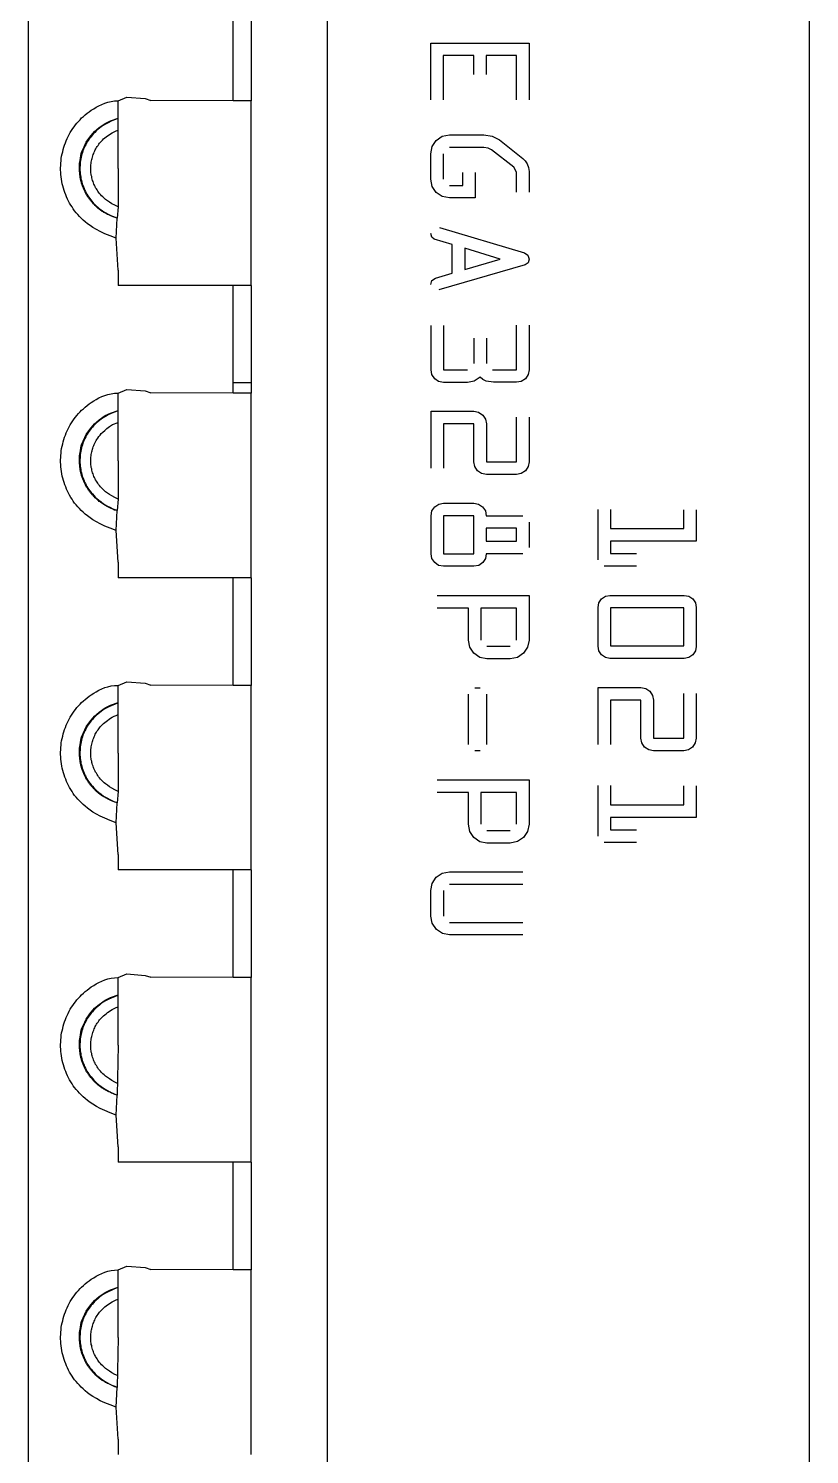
# Model space of a CAD drawing. Header units: inches. Extents: x 0 to 16.6, y 0 to 10.6.
# Drawn here: x 4.624 to 5.078, y 7.067 to 7.896 of the extents above; entities that cross this region are included whole.
import ezdxf

# ---------------------------------------------------------------- set-up
doc = ezdxf.new("R2010")
doc.units = ezdxf.units.IN
doc.header["$LTSCALE"] = 0.5
doc.header["$MEASUREMENT"] = 0
doc.layers.add('Edges', color=7, linetype='Continuous')

# ---------------------------------------------------------------- blocks, each defined once
blk = doc.blocks.new('Arduino Uno pl')
at = {"layer": 'Edges'}
for p, q in [((0.675, 2.353), (0.675, 37.919)), ((3.292, 37.206), (3.292, 2.974)), ((7.517, 2.974), (7.517, 37.206)), ((2.467, 22.058), (2.467, 23.001)), ((2.624, 23.001), (2.624, 22.058)), ((4.2, 22.067), (4.2, 22.564)), ((4.2, 22.564), (5.06, 22.564)), ((5.06, 22.564), (5.06, 22.067)), ((4.575, 22.455), (4.308, 22.455)), ((4.308, 22.455), (4.308, 22.066)), ((4.575, 22.288), (4.575, 22.455)), ((4.95, 22.455), (4.685, 22.455)), ((4.685, 22.455), (4.685, 22.288)), ((4.95, 22.067), (4.95, 22.455)), ((1.461, 22.058), (1.535, 22.09)), ((1.461, 21.907), (1.461, 22.058)), ((1.535, 22.09), (1.696, 22.078)), ((1.696, 22.078), (1.746, 22.06)), ((2.467, 22.058), (1.746, 22.06)), ((2.624, 22.058), (2.467, 22.058)), ((2.624, 20.44), (2.624, 22.058)), ((1.394, 21.883), (1.461, 21.907)), ((1.461, 21.802), (1.461, 21.907)), ((1.461, 21.465), (1.461, 21.802)), ((4.247, 21.711), (4.3, 21.748)), ((4.3, 21.748), (4.363, 21.76)), ((4.363, 21.76), (4.664, 21.76)), ((4.664, 21.76), (4.738, 21.749)), ((4.738, 21.749), (4.8, 21.716)), ((4.2, 21.594), (4.212, 21.658)), ((4.212, 21.658), (4.247, 21.711)), ((4.665, 21.649), (4.364, 21.649)), ((4.702, 21.644), (4.665, 21.649)), ((4.73, 21.63), (4.702, 21.644)), ((4.926, 21.476), (4.73, 21.63)), ((4.8, 21.716), (5.004, 21.554)), ((4.2, 21.371), (4.2, 21.594)), ((4.308, 21.594), (4.308, 21.371)), ((5.004, 21.554), (5.025, 21.533)), ((5.025, 21.533), (5.043, 21.505)), ((5.043, 21.505), (5.056, 21.473)), ((1.461, 21.465), (1.459, 21.128)), ((4.212, 21.308), (4.2, 21.371)), ((4.48, 21.316), (4.48, 21.43)), ((4.589, 21.43), (4.589, 21.207)), ((4.95, 21.432), (4.926, 21.476)), ((4.95, 21.258), (4.95, 21.432)), ((5.056, 21.473), (5.06, 21.44)), ((5.06, 21.44), (5.06, 21.258)), ((4.247, 21.255), (4.212, 21.308)), ((4.3, 21.219), (4.247, 21.255)), ((4.363, 21.316), (4.48, 21.316)), ((1.459, 21.128), (1.45, 21.029)), ((4.363, 21.207), (4.3, 21.219)), ((4.589, 21.207), (4.363, 21.207)), ((1.442, 20.854), (1.45, 21.029)), ((4.209, 20.863), (4.2, 20.895)), ((4.275, 20.947), (5.019, 20.726)), ((1.461, 20.575), (1.442, 20.854)), ((4.229, 20.847), (4.209, 20.863)), ((4.387, 20.799), (4.229, 20.847)), ((4.387, 20.548), (4.387, 20.799)), ((4.808, 20.672), (4.497, 20.766)), ((4.497, 20.766), (4.497, 20.58)), ((5.025, 20.62), (4.27, 20.401)), ((4.497, 20.58), (4.808, 20.672)), ((5.019, 20.726), (5.049, 20.706)), ((5.051, 20.638), (5.025, 20.62)), ((5.049, 20.706), (5.06, 20.671)), ((5.06, 20.671), (5.051, 20.638)), ((1.461, 20.575), (1.461, 20.44)), ((4.209, 20.485), (4.239, 20.505)), ((4.239, 20.505), (4.387, 20.548)), ((2.467, 20.44), (1.461, 20.44)), ((2.467, 19.587), (2.467, 20.44)), ((2.624, 20.44), (2.467, 20.44)), ((2.624, 20.44), (2.624, 19.587)), ((4.2, 20.45), (4.209, 20.485)), ((4.201, 19.701), (4.201, 20.089)), ((4.31, 20.089), (4.31, 19.702)), ((4.951, 19.701), (4.951, 20.093)), ((5.06, 20.093), (5.06, 19.701)), ((4.578, 19.757), (4.578, 19.978)), ((4.686, 19.978), (4.686, 19.756)), ((4.209, 19.659), (4.201, 19.701)), ((4.233, 19.623), (4.209, 19.659)), ((4.268, 19.598), (4.233, 19.623)), ((4.31, 19.702), (4.522, 19.702)), ((4.632, 19.636), (4.579, 19.602)), ((4.656, 19.616), (4.632, 19.636)), ((4.683, 19.603), (4.656, 19.616)), ((4.741, 19.701), (4.951, 19.701)), ((5.028, 19.623), (4.992, 19.6)), ((5.052, 19.659), (5.028, 19.623)), ((5.06, 19.701), (5.052, 19.659)), ((1.461, 19.497), (1.535, 19.53)), ((1.461, 19.346), (1.461, 19.497)), ((1.535, 19.53), (1.696, 19.518)), ((1.696, 19.518), (1.746, 19.5)), ((2.467, 19.497), (1.746, 19.5)), ((2.467, 19.497), (2.467, 19.587)), ((2.624, 19.587), (2.467, 19.587)), ((2.624, 19.497), (2.467, 19.497)), ((2.624, 19.587), (2.624, 19.497)), ((2.624, 17.88), (2.624, 19.497)), ((4.31, 19.59), (4.268, 19.598)), ((4.522, 19.59), (4.31, 19.59)), ((4.579, 19.602), (4.522, 19.59)), ((4.747, 19.592), (4.683, 19.603)), ((4.951, 19.592), (4.747, 19.592)), ((4.992, 19.6), (4.951, 19.592)), ((1.394, 19.323), (1.461, 19.346)), ((1.461, 19.241), (1.461, 19.346)), ((1.461, 18.904), (1.461, 19.241)), ((4.201, 18.839), (4.201, 19.338)), ((4.201, 19.338), (4.576, 19.338)), ((4.576, 19.338), (4.618, 19.33)), ((4.618, 19.33), (4.654, 19.305)), ((4.654, 19.305), (4.678, 19.27)), ((4.678, 19.27), (4.686, 19.228)), ((4.951, 18.895), (4.951, 19.287)), ((5.06, 19.287), (5.06, 18.895)), ((4.576, 19.228), (4.31, 19.228)), ((4.31, 19.228), (4.31, 18.839)), ((4.576, 18.895), (4.576, 19.228)), ((4.686, 19.228), (4.686, 18.895)), ((1.461, 18.904), (1.459, 18.567)), ((4.584, 18.853), (4.576, 18.895)), ((4.686, 18.895), (4.951, 18.895)), ((5.06, 18.895), (5.052, 18.853)), ((4.608, 18.817), (4.584, 18.853)), ((4.644, 18.793), (4.608, 18.817)), ((4.686, 18.785), (4.644, 18.793)), ((4.951, 18.785), (4.686, 18.785)), ((4.992, 18.793), (4.951, 18.785)), ((5.028, 18.817), (4.992, 18.793)), ((5.052, 18.853), (5.028, 18.817)), ((1.459, 18.567), (1.45, 18.468)), ((4.209, 18.465), (4.235, 18.501)), ((4.235, 18.501), (4.27, 18.525)), ((4.27, 18.525), (4.311, 18.533)), ((4.311, 18.533), (4.576, 18.533)), ((4.576, 18.533), (4.618, 18.525)), ((4.618, 18.525), (4.653, 18.501)), ((4.653, 18.501), (4.677, 18.465)), ((1.45, 18.468), (1.4, 18.486)), ((1.429, 18.475), (1.451, 18.471)), ((1.442, 18.294), (1.45, 18.468)), ((4.201, 18.423), (4.209, 18.465)), ((4.201, 18.09), (4.201, 18.423)), ((4.576, 18.423), (4.31, 18.423)), ((4.31, 18.423), (4.31, 18.09)), ((4.576, 18.09), (4.576, 18.423)), ((4.677, 18.465), (4.685, 18.423)), ((4.685, 18.423), (5.005, 18.423)), ((5.06, 18.368), (5.06, 18.145)), ((5.665, 18.036), (5.665, 18.479)), ((5.773, 18.479), (5.773, 18.31)), ((6.415, 18.31), (6.415, 18.476)), ((6.523, 18.476), (6.523, 18.201)), ((1.461, 18.015), (1.442, 18.294)), ((4.951, 18.313), (4.685, 18.313)), ((4.685, 18.313), (4.685, 18.199)), ((4.951, 18.199), (4.951, 18.313)), ((5.773, 18.31), (6.415, 18.31)), ((4.685, 18.199), (4.951, 18.199)), ((6.523, 18.201), (5.773, 18.201)), ((5.773, 18.201), (5.773, 18.091)), ((1.461, 18.015), (1.461, 17.88)), ((4.209, 18.048), (4.201, 18.09)), ((4.233, 18.013), (4.209, 18.048)), ((4.268, 17.988), (4.233, 18.013)), ((4.31, 18.09), (4.576, 18.09)), ((4.654, 18.013), (4.619, 17.988)), ((4.677, 18.048), (4.654, 18.013)), ((4.685, 18.09), (4.677, 18.048)), ((5.005, 18.09), (4.685, 18.09)), ((5.773, 18.091), (6, 18.091)), ((2.467, 17.88), (1.461, 17.88)), ((2.467, 16.936), (2.467, 17.88)), ((2.624, 17.88), (2.467, 17.88)), ((2.624, 17.88), (2.624, 16.936)), ((4.31, 17.98), (4.268, 17.988)), ((4.576, 17.98), (4.31, 17.98)), ((4.619, 17.988), (4.576, 17.98)), ((6, 17.982), (5.719, 17.982)), ((4.254, 17.723), (5.06, 17.723)), ((5.06, 17.723), (5.06, 17.334)), ((5.665, 17.619), (5.672, 17.66)), ((5.665, 17.279), (5.665, 17.619)), ((5.672, 17.66), (5.695, 17.694)), ((5.695, 17.694), (5.729, 17.717)), ((5.729, 17.717), (5.769, 17.725)), ((5.769, 17.725), (6.42, 17.725)), ((6.42, 17.725), (6.46, 17.717)), ((6.46, 17.717), (6.494, 17.694)), ((6.494, 17.694), (6.517, 17.66)), ((6.517, 17.66), (6.525, 17.619)), ((6.525, 17.619), (6.525, 17.278)), ((4.528, 17.612), (4.254, 17.612)), ((4.528, 17.334), (4.528, 17.612)), ((4.637, 17.612), (4.637, 17.334)), ((4.95, 17.612), (4.637, 17.612)), ((4.95, 17.334), (4.95, 17.612)), ((6.415, 17.616), (5.773, 17.616)), ((5.773, 17.616), (5.773, 17.282)), ((6.415, 17.282), (6.415, 17.616)), ((4.54, 17.271), (4.528, 17.334)), ((4.576, 17.218), (4.54, 17.271)), ((4.691, 17.279), (4.895, 17.279)), ((5.047, 17.271), (5.011, 17.218)), ((5.06, 17.334), (5.047, 17.271)), ((5.672, 17.238), (5.665, 17.279)), ((5.773, 17.282), (6.415, 17.282)), ((6.525, 17.278), (6.517, 17.238)), ((4.629, 17.181), (4.576, 17.218)), ((4.691, 17.169), (4.629, 17.181)), ((4.895, 17.169), (4.691, 17.169)), ((4.958, 17.181), (4.895, 17.169)), ((5.011, 17.218), (4.958, 17.181)), ((5.695, 17.204), (5.672, 17.238)), ((5.729, 17.181), (5.695, 17.204)), ((5.769, 17.173), (5.729, 17.181)), ((6.42, 17.173), (5.769, 17.173)), ((6.46, 17.181), (6.42, 17.173)), ((6.494, 17.204), (6.46, 17.181)), ((6.517, 17.238), (6.494, 17.204)), ((1.461, 16.936), (1.535, 16.969)), ((1.461, 16.786), (1.461, 16.936)), ((1.535, 16.969), (1.696, 16.957)), ((1.696, 16.957), (1.746, 16.939)), ((2.467, 16.936), (1.746, 16.939)), ((2.624, 16.936), (2.467, 16.936)), ((2.624, 15.319), (2.624, 16.936)), ((4.585, 16.916), (4.633, 16.916)), ((5.665, 16.418), (5.665, 16.917)), ((5.665, 16.917), (6.04, 16.917)), ((6.04, 16.917), (6.082, 16.909)), ((6.082, 16.909), (6.118, 16.885)), ((6.118, 16.885), (6.142, 16.849)), ((1.461, 16.681), (1.461, 16.786)), ((4.53, 16.418), (4.53, 16.861)), ((4.688, 16.861), (4.688, 16.418)), ((6.04, 16.807), (5.773, 16.807)), ((5.773, 16.807), (5.773, 16.418)), ((6.04, 16.475), (6.04, 16.807)), ((6.142, 16.849), (6.15, 16.807)), ((6.15, 16.807), (6.15, 16.475)), ((6.415, 16.475), (6.415, 16.866)), ((6.523, 16.866), (6.523, 16.475)), ((1.461, 16.343), (1.461, 16.681)), ((6.048, 16.432), (6.04, 16.475)), ((6.072, 16.396), (6.048, 16.432)), ((6.108, 16.372), (6.072, 16.396)), ((6.15, 16.364), (6.108, 16.372)), ((6.15, 16.475), (6.415, 16.475)), ((6.456, 16.372), (6.415, 16.364)), ((6.491, 16.396), (6.456, 16.372)), ((6.515, 16.432), (6.491, 16.396)), ((6.523, 16.475), (6.515, 16.432)), ((1.461, 16.343), (1.459, 16.007)), ((4.633, 16.364), (4.585, 16.364)), ((6.415, 16.364), (6.15, 16.364)), ((1.459, 16.007), (1.45, 15.908)), ((4.254, 16.109), (5.06, 16.109)), ((4.528, 15.998), (4.254, 15.998)), ((4.528, 15.72), (4.528, 15.998)), ((4.637, 15.998), (4.637, 15.72)), ((4.95, 15.998), (4.637, 15.998)), ((4.95, 15.72), (4.95, 15.998)), ((5.06, 16.109), (5.06, 15.72)), ((5.665, 15.615), (5.665, 16.058)), ((5.773, 16.058), (5.773, 15.889)), ((6.415, 15.889), (6.415, 16.055)), ((6.523, 16.055), (6.523, 15.78)), ((1.429, 15.915), (1.451, 15.911)), ((1.442, 15.733), (1.45, 15.908)), ((5.773, 15.889), (6.415, 15.889)), ((6.523, 15.78), (5.773, 15.78)), ((5.773, 15.78), (5.773, 15.67)), ((1.461, 15.454), (1.442, 15.733)), ((4.54, 15.657), (4.528, 15.72)), ((4.576, 15.604), (4.54, 15.657)), ((4.691, 15.665), (4.895, 15.665)), ((5.047, 15.657), (5.011, 15.604)), ((5.06, 15.72), (5.047, 15.657)), ((5.773, 15.67), (6, 15.67)), ((4.629, 15.567), (4.576, 15.604)), ((4.691, 15.555), (4.629, 15.567)), ((4.895, 15.555), (4.691, 15.555)), ((4.958, 15.568), (4.895, 15.555)), ((5.011, 15.604), (4.958, 15.568)), ((6, 15.561), (5.719, 15.561)), ((1.461, 15.454), (1.461, 15.319)), ((2.467, 15.319), (1.461, 15.319)), ((2.467, 14.376), (2.467, 15.319)), ((2.624, 15.319), (2.467, 15.319)), ((2.624, 15.319), (2.624, 14.376)), ((4.212, 15.202), (4.247, 15.255)), ((4.247, 15.255), (4.3, 15.291)), ((4.3, 15.291), (4.363, 15.303)), ((4.363, 15.303), (5.004, 15.303)), ((4.2, 15.139), (4.212, 15.202)), ((4.2, 14.914), (4.2, 15.139)), ((4.31, 15.139), (4.31, 14.914)), ((5.005, 15.193), (4.363, 15.193)), ((4.212, 14.852), (4.2, 14.914)), ((4.248, 14.798), (4.212, 14.852)), ((4.301, 14.762), (4.248, 14.798)), ((4.364, 14.75), (4.301, 14.762)), ((4.363, 14.859), (5.004, 14.859)), ((5.004, 14.75), (4.364, 14.75)), ((1.461, 14.376), (1.535, 14.409)), ((1.461, 14.225), (1.461, 14.376)), ((1.535, 14.409), (1.696, 14.396)), ((1.696, 14.396), (1.746, 14.379)), ((2.467, 14.376), (1.746, 14.379)), ((2.624, 14.376), (2.467, 14.376)), ((2.624, 12.759), (2.624, 14.376)), ((1.461, 13.783), (1.461, 14.225)), ((1.461, 13.783), (1.45, 13.347)), ((1.429, 13.354), (1.451, 13.35)), ((1.442, 13.172), (1.45, 13.347)), ((1.461, 12.893), (1.442, 13.172)), ((1.461, 12.893), (1.461, 12.759)), ((2.467, 12.759), (1.461, 12.759)), ((2.467, 11.815), (2.467, 12.759)), ((2.624, 12.759), (2.467, 12.759)), ((2.624, 12.759), (2.624, 11.815)), ((1.461, 11.815), (1.535, 11.848)), ((1.461, 11.664), (1.461, 11.815)), ((1.535, 11.848), (1.696, 11.836)), ((1.696, 11.836), (1.746, 11.818)), ((2.467, 11.815), (1.746, 11.818)), ((2.624, 11.815), (2.467, 11.815)), ((2.624, 10.198), (2.624, 11.815)), ((1.461, 11.222), (1.461, 11.664)), ((1.461, 11.222), (1.45, 10.786)), ((1.429, 10.793), (1.451, 10.789)), ((1.442, 10.612), (1.45, 10.786)), ((1.461, 10.333), (1.442, 10.612)), ((1.461, 10.333), (1.461, 10.198))]:
    blk.add_line(p, q, dxfattribs=at)
for points in [[(1.442, 20.854), (1.389, 20.874), (1.343, 20.893), (1.303, 20.912), (1.269, 20.93), (1.239, 20.947), (1.214, 20.965), (1.192, 20.981), (1.172, 20.998), (1.153, 21.014), (1.136, 21.03), (1.12, 21.046), (1.106, 21.062), (1.092, 21.078), (1.079, 21.095), (1.067, 21.111), (1.056, 21.128), (1.045, 21.145), (1.035, 21.162), (1.026, 21.18), (1.017, 21.198), (1.008, 21.217), (1.001, 21.235), (0.993, 21.254), (0.987, 21.273), (0.981, 21.293), (0.976, 21.312), (0.971, 21.332), (0.967, 21.352), (0.963, 21.372), (0.961, 21.392), (0.959, 21.412), (0.957, 21.432), (0.956, 21.452), (0.956, 21.472), (0.957, 21.493), (0.958, 21.513), (0.96, 21.533), (0.962, 21.553), (0.965, 21.573), (0.969, 21.593), (0.974, 21.612), (0.979, 21.632), (0.984, 21.651), (0.991, 21.671), (0.998, 21.69), (1.005, 21.708), (1.013, 21.727), (1.022, 21.745), (1.031, 21.763), (1.041, 21.781), (1.052, 21.798), (1.063, 21.815), (1.074, 21.831), (1.087, 21.847), (1.099, 21.863), (1.112, 21.878), (1.126, 21.893), (1.14, 21.908), (1.155, 21.922), (1.171, 21.936), (1.188, 21.949), (1.206, 21.963), (1.225, 21.976), (1.246, 21.989), (1.268, 22.003), (1.292, 22.015), (1.316, 22.027), (1.343, 22.038), (1.37, 22.047), (1.399, 22.053), (1.429, 22.057), (1.461, 22.058)], [(1.461, 21.904), (1.428, 21.891), (1.398, 21.879), (1.372, 21.866), (1.35, 21.854), (1.33, 21.842), (1.312, 21.83), (1.296, 21.818), (1.281, 21.806), (1.268, 21.794), (1.256, 21.782), (1.244, 21.771), (1.234, 21.759), (1.224, 21.747), (1.214, 21.735), (1.206, 21.724), (1.198, 21.711), (1.19, 21.699), (1.182, 21.686), (1.176, 21.673), (1.169, 21.66), (1.163, 21.647), (1.157, 21.634), (1.152, 21.62), (1.147, 21.606), (1.143, 21.592), (1.139, 21.578), (1.136, 21.564), (1.133, 21.549), (1.13, 21.535), (1.128, 21.52), (1.127, 21.506), (1.126, 21.491), (1.125, 21.477), (1.125, 21.462), (1.125, 21.447), (1.126, 21.433), (1.128, 21.418), (1.129, 21.403), (1.132, 21.389), (1.134, 21.375), (1.138, 21.36), (1.141, 21.346), (1.145, 21.332), (1.15, 21.318), (1.155, 21.304), (1.161, 21.291), (1.166, 21.277), (1.173, 21.264), (1.18, 21.251), (1.187, 21.239), (1.194, 21.226), (1.202, 21.214), (1.211, 21.202), (1.22, 21.19), (1.229, 21.179), (1.238, 21.168), (1.248, 21.157), (1.258, 21.146), (1.269, 21.136), (1.281, 21.126), (1.293, 21.116), (1.306, 21.106), (1.32, 21.097), (1.335, 21.087), (1.351, 21.078), (1.368, 21.068), (1.384, 21.059), (1.401, 21.051), (1.418, 21.044), (1.434, 21.038), (1.448, 21.033), (1.451, 21.032)], [(1.14, 21.609), (1.153, 21.636), (1.181, 21.695), (1.211, 21.739), (1.253, 21.789), (1.293, 21.824), (1.347, 21.86), (1.394, 21.883)], [(1.459, 21.128), (1.43, 21.143), (1.405, 21.156), (1.384, 21.17), (1.366, 21.182), (1.35, 21.194), (1.337, 21.205), (1.325, 21.216), (1.315, 21.227), (1.306, 21.237), (1.297, 21.247), (1.289, 21.257), (1.282, 21.267), (1.275, 21.277), (1.269, 21.287), (1.263, 21.297), (1.258, 21.307), (1.253, 21.318), (1.248, 21.328), (1.244, 21.339), (1.24, 21.35), (1.236, 21.361), (1.233, 21.372), (1.23, 21.383), (1.228, 21.394), (1.225, 21.406), (1.224, 21.417), (1.222, 21.428), (1.221, 21.44), (1.221, 21.451), (1.22, 21.463), (1.22, 21.474), (1.221, 21.486), (1.222, 21.497), (1.223, 21.509), (1.224, 21.52), (1.226, 21.532), (1.229, 21.543), (1.231, 21.554), (1.234, 21.565), (1.238, 21.576), (1.241, 21.587), (1.246, 21.598), (1.25, 21.608), (1.255, 21.619), (1.26, 21.629), (1.265, 21.639), (1.271, 21.649), (1.277, 21.659), (1.284, 21.668), (1.29, 21.678), (1.298, 21.687), (1.305, 21.696), (1.314, 21.705), (1.323, 21.714), (1.332, 21.724), (1.343, 21.733), (1.354, 21.742), (1.366, 21.752), (1.38, 21.761), (1.394, 21.77), (1.409, 21.779), (1.425, 21.787), (1.442, 21.795), (1.461, 21.802)], [(1.45, 21.029), (1.433, 21.035), (1.417, 21.041), (1.402, 21.047), (1.389, 21.053), (1.378, 21.058), (1.367, 21.063), (1.358, 21.068), (1.349, 21.073), (1.342, 21.077), (1.334, 21.081), (1.328, 21.086), (1.321, 21.09), (1.315, 21.094), (1.309, 21.098), (1.303, 21.102), (1.298, 21.107), (1.292, 21.111), (1.286, 21.116), (1.28, 21.121), (1.274, 21.126), (1.268, 21.131), (1.263, 21.137), (1.257, 21.142), (1.252, 21.147), (1.247, 21.152), (1.242, 21.157), (1.237, 21.163), (1.232, 21.168), (1.228, 21.173), (1.223, 21.179), (1.219, 21.184), (1.215, 21.19), (1.21, 21.196), (1.206, 21.202), (1.201, 21.208), (1.197, 21.215), (1.193, 21.221), (1.188, 21.228), (1.184, 21.234), (1.181, 21.241), (1.177, 21.247), (1.174, 21.253), (1.17, 21.26), (1.167, 21.266), (1.164, 21.272), (1.161, 21.279), (1.159, 21.285), (1.156, 21.292), (1.153, 21.299), (1.15, 21.306), (1.148, 21.313), (1.145, 21.321), (1.143, 21.328), (1.14, 21.335), (1.138, 21.343), (1.136, 21.35), (1.134, 21.357), (1.132, 21.364), (1.131, 21.371), (1.129, 21.378), (1.128, 21.385), (1.127, 21.393), (1.126, 21.401), (1.125, 21.41), (1.124, 21.419), (1.123, 21.428), (1.122, 21.438), (1.121, 21.448), (1.121, 21.457), (1.12, 21.467), (1.12, 21.476), (1.12, 21.485), (1.12, 21.493), (1.121, 21.501), (1.122, 21.511), (1.124, 21.522), (1.126, 21.537), (1.13, 21.556), (1.134, 21.579), (1.14, 21.609)], [(1.442, 18.294), (1.389, 18.314), (1.343, 18.333), (1.303, 18.351), (1.269, 18.369), (1.239, 18.387), (1.214, 18.404), (1.192, 18.421), (1.172, 18.437), (1.153, 18.454), (1.136, 18.47), (1.12, 18.486), (1.106, 18.502), (1.092, 18.518), (1.079, 18.534), (1.067, 18.551), (1.056, 18.567), (1.045, 18.584), (1.035, 18.602), (1.026, 18.62), (1.017, 18.638), (1.008, 18.656), (1.001, 18.675), (0.993, 18.694), (0.987, 18.713), (0.981, 18.732), (0.976, 18.752), (0.971, 18.771), (0.967, 18.791), (0.963, 18.811), (0.961, 18.831), (0.959, 18.851), (0.957, 18.871), (0.956, 18.891), (0.956, 18.912), (0.957, 18.932), (0.958, 18.952), (0.96, 18.972), (0.962, 18.992), (0.965, 19.012), (0.969, 19.032), (0.974, 19.052), (0.979, 19.071), (0.984, 19.091), (0.991, 19.11), (0.998, 19.129), (1.005, 19.148), (1.013, 19.166), (1.022, 19.184), (1.031, 19.202), (1.041, 19.22), (1.052, 19.237), (1.063, 19.254), (1.074, 19.271), (1.087, 19.287), (1.099, 19.302), (1.112, 19.318), (1.126, 19.333), (1.14, 19.347), (1.155, 19.361), (1.171, 19.375), (1.188, 19.389), (1.206, 19.402), (1.225, 19.415), (1.246, 19.429), (1.268, 19.442), (1.292, 19.455), (1.316, 19.467), (1.343, 19.477), (1.37, 19.486), (1.399, 19.492), (1.429, 19.496), (1.461, 19.497)], [(1.461, 19.343), (1.428, 19.331), (1.398, 19.318), (1.372, 19.306), (1.35, 19.293), (1.33, 19.281), (1.312, 19.269), (1.296, 19.257), (1.281, 19.245), (1.268, 19.233), (1.256, 19.222), (1.244, 19.21), (1.234, 19.198), (1.224, 19.187), (1.214, 19.175), (1.206, 19.163), (1.198, 19.151), (1.19, 19.138), (1.182, 19.126), (1.176, 19.113), (1.169, 19.1), (1.163, 19.086), (1.157, 19.073), (1.152, 19.059), (1.147, 19.045), (1.143, 19.031), (1.139, 19.017), (1.136, 19.003), (1.133, 18.989), (1.13, 18.974), (1.128, 18.96), (1.127, 18.945), (1.126, 18.931), (1.125, 18.916), (1.125, 18.901), (1.125, 18.887), (1.126, 18.872), (1.128, 18.857), (1.129, 18.843), (1.132, 18.828), (1.134, 18.814), (1.138, 18.8), (1.141, 18.786), (1.145, 18.771), (1.15, 18.758), (1.155, 18.744), (1.161, 18.73), (1.166, 18.717), (1.173, 18.704), (1.18, 18.691), (1.187, 18.678), (1.195, 18.665), (1.203, 18.652), (1.213, 18.64), (1.223, 18.627), (1.234, 18.614), (1.246, 18.601), (1.259, 18.587), (1.273, 18.573), (1.29, 18.559), (1.31, 18.544), (1.333, 18.528), (1.36, 18.511), (1.392, 18.494), (1.429, 18.475)], [(1.14, 19.048), (1.153, 19.076), (1.181, 19.135), (1.211, 19.179), (1.253, 19.228), (1.293, 19.263), (1.347, 19.3), (1.394, 19.323)], [(1.41, 19.223), (1.461, 19.241)], [(1.459, 18.567), (1.43, 18.582), (1.405, 18.596), (1.384, 18.609), (1.366, 18.621), (1.35, 18.633), (1.337, 18.644), (1.325, 18.655), (1.315, 18.666), (1.306, 18.676), (1.297, 18.687), (1.289, 18.697), (1.282, 18.707), (1.275, 18.717), (1.269, 18.727), (1.263, 18.737), (1.258, 18.747), (1.253, 18.757), (1.248, 18.768), (1.244, 18.778), (1.24, 18.789), (1.236, 18.8), (1.233, 18.811), (1.23, 18.822), (1.228, 18.834), (1.225, 18.845), (1.224, 18.856), (1.222, 18.868), (1.221, 18.879), (1.221, 18.891), (1.22, 18.902), (1.22, 18.914), (1.221, 18.925), (1.222, 18.937), (1.223, 18.948), (1.224, 18.96), (1.226, 18.971), (1.229, 18.982), (1.231, 18.993), (1.234, 19.005), (1.238, 19.015), (1.241, 19.026), (1.246, 19.037), (1.25, 19.048), (1.255, 19.059), (1.261, 19.07), (1.267, 19.081), (1.274, 19.092), (1.282, 19.104), (1.291, 19.116), (1.301, 19.129), (1.312, 19.142), (1.326, 19.156), (1.342, 19.171), (1.361, 19.187), (1.384, 19.204), (1.41, 19.223)], [(1.4, 18.486), (1.38, 18.496), (1.363, 18.505), (1.348, 18.513), (1.336, 18.52), (1.326, 18.526), (1.317, 18.533), (1.309, 18.538), (1.301, 18.544), (1.294, 18.549), (1.287, 18.555), (1.281, 18.56), (1.275, 18.565), (1.269, 18.571), (1.263, 18.576), (1.257, 18.581), (1.252, 18.586), (1.247, 18.592), (1.242, 18.597), (1.237, 18.602), (1.232, 18.607), (1.228, 18.613), (1.223, 18.618), (1.219, 18.624), (1.215, 18.629), (1.21, 18.635), (1.206, 18.642), (1.201, 18.648), (1.197, 18.654), (1.193, 18.661), (1.188, 18.667), (1.184, 18.674), (1.181, 18.68), (1.177, 18.686), (1.174, 18.693), (1.17, 18.699), (1.167, 18.705), (1.164, 18.712), (1.161, 18.718), (1.159, 18.725), (1.156, 18.731), (1.153, 18.738), (1.15, 18.745), (1.148, 18.753), (1.145, 18.76), (1.143, 18.767), (1.14, 18.775), (1.138, 18.782), (1.136, 18.789), (1.134, 18.796), (1.132, 18.803), (1.131, 18.81), (1.129, 18.817), (1.128, 18.825), (1.127, 18.833), (1.126, 18.841), (1.125, 18.849), (1.124, 18.858), (1.123, 18.868), (1.122, 18.877), (1.121, 18.887), (1.121, 18.897), (1.12, 18.906), (1.12, 18.915), (1.12, 18.924), (1.12, 18.932), (1.121, 18.941), (1.122, 18.95), (1.124, 18.962), (1.126, 18.977), (1.13, 18.995), (1.134, 19.019), (1.14, 19.048)], [(1.442, 15.733), (1.389, 15.753), (1.343, 15.772), (1.303, 15.791), (1.269, 15.809), (1.239, 15.826), (1.214, 15.843), (1.192, 15.86), (1.172, 15.877), (1.153, 15.893), (1.136, 15.909), (1.12, 15.925), (1.106, 15.941), (1.092, 15.957), (1.079, 15.973), (1.067, 15.99), (1.056, 16.007), (1.045, 16.024), (1.035, 16.041), (1.026, 16.059), (1.017, 16.077), (1.008, 16.095), (1.001, 16.114), (0.993, 16.133), (0.987, 16.152), (0.981, 16.171), (0.976, 16.191), (0.971, 16.211), (0.967, 16.23), (0.963, 16.25), (0.961, 16.27), (0.959, 16.29), (0.957, 16.311), (0.956, 16.331), (0.956, 16.351), (0.957, 16.371), (0.958, 16.391), (0.96, 16.412), (0.962, 16.432), (0.965, 16.452), (0.969, 16.472), (0.974, 16.491), (0.979, 16.511), (0.984, 16.53), (0.991, 16.549), (0.998, 16.568), (1.005, 16.587), (1.013, 16.606), (1.022, 16.624), (1.031, 16.642), (1.041, 16.659), (1.052, 16.677), (1.063, 16.693), (1.074, 16.71), (1.087, 16.726), (1.099, 16.742), (1.112, 16.757), (1.126, 16.772), (1.14, 16.786), (1.155, 16.801), (1.171, 16.814), (1.188, 16.828), (1.206, 16.842), (1.225, 16.855), (1.246, 16.868), (1.268, 16.881), (1.292, 16.894), (1.316, 16.906), (1.343, 16.917), (1.37, 16.925), (1.399, 16.932), (1.429, 16.936), (1.461, 16.936)], [(1.461, 16.783), (1.428, 16.77), (1.398, 16.758), (1.372, 16.745), (1.35, 16.733), (1.33, 16.721), (1.312, 16.708), (1.296, 16.696), (1.281, 16.684), (1.268, 16.673), (1.256, 16.661), (1.244, 16.649), (1.234, 16.638), (1.224, 16.626), (1.214, 16.614), (1.206, 16.602), (1.198, 16.59), (1.19, 16.578), (1.182, 16.565), (1.176, 16.552), (1.169, 16.539), (1.163, 16.526), (1.157, 16.512), (1.152, 16.499), (1.147, 16.485), (1.143, 16.471), (1.139, 16.457), (1.136, 16.442), (1.133, 16.428), (1.13, 16.414), (1.128, 16.399), (1.127, 16.385), (1.126, 16.37), (1.125, 16.355), (1.125, 16.341), (1.125, 16.326), (1.126, 16.311), (1.128, 16.297), (1.129, 16.282), (1.132, 16.268), (1.134, 16.253), (1.138, 16.239), (1.141, 16.225), (1.145, 16.211), (1.15, 16.197), (1.155, 16.183), (1.161, 16.17), (1.166, 16.156), (1.173, 16.143), (1.18, 16.13), (1.187, 16.117), (1.195, 16.104), (1.203, 16.092), (1.213, 16.079), (1.223, 16.066), (1.234, 16.053), (1.246, 16.04), (1.259, 16.027), (1.273, 16.013), (1.29, 15.998), (1.31, 15.983), (1.333, 15.967), (1.36, 15.951), (1.392, 15.933), (1.429, 15.915)], [(1.14, 16.487), (1.153, 16.515), (1.181, 16.574), (1.211, 16.618), (1.253, 16.667), (1.293, 16.702), (1.347, 16.739), (1.394, 16.762), (1.461, 16.786)], [(1.459, 16.007), (1.43, 16.021), (1.405, 16.035), (1.384, 16.048), (1.366, 16.061), (1.35, 16.073), (1.337, 16.084), (1.325, 16.095), (1.315, 16.105), (1.306, 16.116), (1.297, 16.126), (1.289, 16.136), (1.282, 16.146), (1.275, 16.156), (1.269, 16.166), (1.263, 16.176), (1.258, 16.186), (1.253, 16.197), (1.248, 16.207), (1.244, 16.218), (1.24, 16.229), (1.236, 16.24), (1.233, 16.251), (1.23, 16.262), (1.228, 16.273), (1.225, 16.284), (1.224, 16.296), (1.222, 16.307), (1.221, 16.319), (1.221, 16.33), (1.22, 16.342), (1.22, 16.353), (1.221, 16.365), (1.222, 16.376), (1.223, 16.388), (1.224, 16.399), (1.226, 16.41), (1.229, 16.422), (1.231, 16.433), (1.234, 16.444), (1.238, 16.455), (1.241, 16.466), (1.246, 16.477), (1.25, 16.487), (1.255, 16.498), (1.26, 16.508), (1.265, 16.518), (1.271, 16.528), (1.277, 16.538), (1.284, 16.547), (1.29, 16.557), (1.298, 16.566), (1.305, 16.575), (1.314, 16.584), (1.323, 16.593), (1.332, 16.602), (1.343, 16.612), (1.354, 16.621), (1.366, 16.63), (1.38, 16.64), (1.394, 16.649), (1.409, 16.658), (1.425, 16.666), (1.442, 16.674), (1.461, 16.681)], [(1.45, 15.908), (1.433, 15.914), (1.417, 15.92), (1.402, 15.926), (1.389, 15.932), (1.378, 15.937), (1.367, 15.942), (1.358, 15.947), (1.349, 15.951), (1.342, 15.956), (1.334, 15.96), (1.328, 15.964), (1.321, 15.969), (1.315, 15.973), (1.309, 15.977), (1.303, 15.981), (1.298, 15.986), (1.292, 15.99), (1.286, 15.995), (1.28, 16), (1.274, 16.005), (1.268, 16.01), (1.263, 16.015), (1.257, 16.021), (1.252, 16.026), (1.247, 16.031), (1.242, 16.036), (1.237, 16.041), (1.232, 16.047), (1.228, 16.052), (1.223, 16.057), (1.219, 16.063), (1.215, 16.069), (1.21, 16.075), (1.206, 16.081), (1.201, 16.087), (1.197, 16.094), (1.193, 16.1), (1.188, 16.107), (1.184, 16.113), (1.181, 16.119), (1.177, 16.126), (1.174, 16.132), (1.17, 16.138), (1.167, 16.145), (1.164, 16.151), (1.161, 16.157), (1.159, 16.164), (1.156, 16.171), (1.153, 16.178), (1.15, 16.185), (1.148, 16.192), (1.145, 16.199), (1.143, 16.207), (1.14, 16.214), (1.138, 16.221), (1.136, 16.229), (1.134, 16.236), (1.132, 16.243), (1.131, 16.25), (1.129, 16.257), (1.128, 16.264), (1.127, 16.272), (1.126, 16.28), (1.125, 16.288), (1.124, 16.297), (1.123, 16.307), (1.122, 16.317), (1.121, 16.326), (1.121, 16.336), (1.12, 16.346), (1.12, 16.355), (1.12, 16.363), (1.12, 16.372), (1.121, 16.38), (1.122, 16.39), (1.124, 16.401), (1.126, 16.416), (1.13, 16.435), (1.134, 16.458), (1.14, 16.487)], [(1.442, 13.172), (1.389, 13.192), (1.343, 13.211), (1.303, 13.23), (1.269, 13.248), (1.239, 13.266), (1.214, 13.283), (1.192, 13.3), (1.172, 13.316), (1.153, 13.332), (1.136, 13.348), (1.12, 13.364), (1.106, 13.38), (1.092, 13.397), (1.079, 13.413), (1.067, 13.429), (1.056, 13.446), (1.045, 13.463), (1.035, 13.481), (1.026, 13.498), (1.017, 13.516), (1.008, 13.535), (1.001, 13.553), (0.993, 13.572), (0.987, 13.591), (0.981, 13.611), (0.976, 13.63), (0.971, 13.65), (0.967, 13.67), (0.963, 13.69), (0.961, 13.71), (0.959, 13.73), (0.957, 13.75), (0.956, 13.77), (0.956, 13.79), (0.957, 13.811), (0.958, 13.831), (0.96, 13.851), (0.962, 13.871), (0.965, 13.891), (0.969, 13.911), (0.974, 13.931), (0.979, 13.95), (0.984, 13.97), (0.991, 13.989), (0.998, 14.008), (1.005, 14.027), (1.013, 14.045), (1.022, 14.063), (1.031, 14.081), (1.041, 14.099), (1.052, 14.116), (1.063, 14.133), (1.074, 14.149), (1.087, 14.165), (1.099, 14.181), (1.112, 14.196), (1.126, 14.211), (1.14, 14.226), (1.155, 14.24), (1.171, 14.254), (1.188, 14.267), (1.206, 14.281), (1.225, 14.294), (1.246, 14.308), (1.268, 14.321), (1.292, 14.334), (1.316, 14.345), (1.343, 14.356), (1.37, 14.365), (1.399, 14.371), (1.429, 14.375), (1.461, 14.376)], [(1.461, 14.222), (1.428, 14.209), (1.398, 14.197), (1.372, 14.185), (1.35, 14.172), (1.33, 14.16), (1.312, 14.148), (1.296, 14.136), (1.281, 14.124), (1.268, 14.112), (1.256, 14.1), (1.244, 14.089), (1.234, 14.077), (1.224, 14.065), (1.214, 14.054), (1.206, 14.042), (1.198, 14.03), (1.19, 14.017), (1.182, 14.005), (1.176, 13.992), (1.169, 13.979), (1.163, 13.965), (1.157, 13.952), (1.152, 13.938), (1.147, 13.924), (1.143, 13.91), (1.139, 13.896), (1.136, 13.882), (1.133, 13.868), (1.13, 13.853), (1.128, 13.839), (1.127, 13.824), (1.126, 13.809), (1.125, 13.795), (1.125, 13.78), (1.125, 13.765), (1.126, 13.751), (1.128, 13.736), (1.129, 13.722), (1.132, 13.707), (1.134, 13.693), (1.138, 13.678), (1.141, 13.664), (1.145, 13.65), (1.15, 13.636), (1.155, 13.623), (1.161, 13.609), (1.166, 13.596), (1.173, 13.582), (1.18, 13.569), (1.187, 13.557), (1.195, 13.544), (1.203, 13.531), (1.213, 13.518), (1.223, 13.506), (1.234, 13.493), (1.246, 13.479), (1.259, 13.466), (1.273, 13.452), (1.29, 13.438), (1.31, 13.423), (1.333, 13.407), (1.36, 13.39), (1.392, 13.373), (1.429, 13.354)], [(1.14, 13.927), (1.153, 13.955), (1.181, 14.013), (1.211, 14.058), (1.253, 14.107), (1.293, 14.142), (1.347, 14.178), (1.394, 14.202), (1.461, 14.225)], [(1.453, 13.449), (1.43, 13.461), (1.405, 13.475), (1.384, 13.488), (1.366, 13.5), (1.35, 13.512), (1.337, 13.523), (1.325, 13.534), (1.315, 13.545), (1.306, 13.555), (1.297, 13.565), (1.289, 13.575), (1.282, 13.585), (1.275, 13.595), (1.269, 13.605), (1.263, 13.615), (1.258, 13.626), (1.253, 13.636), (1.248, 13.647), (1.244, 13.657), (1.24, 13.668), (1.236, 13.679), (1.233, 13.69), (1.23, 13.701), (1.228, 13.712), (1.225, 13.724), (1.224, 13.735), (1.222, 13.747), (1.221, 13.758), (1.221, 13.769), (1.22, 13.781), (1.22, 13.793), (1.221, 13.804), (1.222, 13.815), (1.223, 13.827), (1.224, 13.838), (1.226, 13.85), (1.229, 13.861), (1.231, 13.872), (1.234, 13.883), (1.238, 13.894), (1.241, 13.905), (1.246, 13.916), (1.25, 13.927), (1.255, 13.937), (1.26, 13.947), (1.265, 13.957), (1.271, 13.967), (1.277, 13.977), (1.284, 13.987), (1.29, 13.996), (1.298, 14.005), (1.305, 14.014), (1.314, 14.024), (1.323, 14.033), (1.332, 14.042), (1.343, 14.051), (1.354, 14.06), (1.366, 14.07), (1.38, 14.079), (1.394, 14.088), (1.409, 14.097), (1.425, 14.105), (1.442, 14.113), (1.461, 14.12)], [(1.45, 13.347), (1.433, 13.353), (1.417, 13.36), (1.402, 13.365), (1.389, 13.371), (1.378, 13.376), (1.367, 13.381), (1.358, 13.386), (1.349, 13.391), (1.342, 13.395), (1.334, 13.4), (1.328, 13.404), (1.321, 13.408), (1.315, 13.412), (1.309, 13.416), (1.303, 13.421), (1.298, 13.425), (1.292, 13.43), (1.286, 13.434), (1.28, 13.439), (1.274, 13.444), (1.268, 13.45), (1.263, 13.455), (1.257, 13.46), (1.252, 13.465), (1.247, 13.47), (1.242, 13.476), (1.237, 13.481), (1.232, 13.486), (1.228, 13.491), (1.223, 13.497), (1.219, 13.502), (1.215, 13.508), (1.21, 13.514), (1.206, 13.52), (1.201, 13.527), (1.197, 13.533), (1.193, 13.54), (1.188, 13.546), (1.184, 13.552), (1.181, 13.559), (1.177, 13.565), (1.174, 13.571), (1.17, 13.578), (1.167, 13.584), (1.164, 13.59), (1.161, 13.597), (1.159, 13.603), (1.156, 13.61), (1.153, 13.617), (1.15, 13.624), (1.148, 13.631), (1.145, 13.639), (1.143, 13.646), (1.14, 13.653), (1.138, 13.661), (1.136, 13.668), (1.134, 13.675), (1.132, 13.682), (1.131, 13.689), (1.129, 13.696), (1.128, 13.704), (1.127, 13.711), (1.126, 13.719), (1.125, 13.728), (1.124, 13.737), (1.123, 13.746), (1.122, 13.756), (1.121, 13.766), (1.121, 13.775), (1.12, 13.785), (1.12, 13.794), (1.12, 13.803), (1.12, 13.811), (1.121, 13.819), (1.122, 13.829), (1.124, 13.841), (1.126, 13.855), (1.13, 13.874), (1.134, 13.898), (1.14, 13.927)], [(1.442, 10.612), (1.389, 10.632), (1.343, 10.651), (1.303, 10.669), (1.269, 10.688), (1.239, 10.705), (1.214, 10.722), (1.192, 10.739), (1.172, 10.755), (1.153, 10.772), (1.136, 10.788), (1.12, 10.804), (1.106, 10.82), (1.092, 10.836), (1.079, 10.852), (1.067, 10.869), (1.056, 10.885), (1.045, 10.903), (1.035, 10.92), (1.026, 10.938), (1.017, 10.956), (1.008, 10.974), (1.001, 10.993), (0.993, 11.012), (0.987, 11.031), (0.981, 11.05), (0.976, 11.07), (0.971, 11.089), (0.967, 11.109), (0.963, 11.129), (0.961, 11.149), (0.959, 11.169), (0.957, 11.189), (0.956, 11.21), (0.956, 11.23), (0.957, 11.25), (0.958, 11.27), (0.96, 11.29), (0.962, 11.31), (0.965, 11.33), (0.969, 11.35), (0.974, 11.37), (0.979, 11.39), (0.984, 11.409), (0.991, 11.428), (0.998, 11.447), (1.005, 11.466), (1.013, 11.484), (1.022, 11.503), (1.031, 11.521), (1.041, 11.538), (1.052, 11.555), (1.063, 11.572), (1.074, 11.589), (1.087, 11.605), (1.099, 11.621), (1.112, 11.636), (1.126, 11.651), (1.14, 11.665), (1.155, 11.679), (1.171, 11.693), (1.188, 11.707), (1.206, 11.72), (1.225, 11.734), (1.246, 11.747), (1.268, 11.76), (1.292, 11.773), (1.316, 11.785), (1.343, 11.795), (1.37, 11.804), (1.399, 11.811), (1.429, 11.814), (1.461, 11.815)], [(1.461, 11.661), (1.428, 11.649), (1.398, 11.636), (1.372, 11.624), (1.35, 11.612), (1.33, 11.599), (1.312, 11.587), (1.296, 11.575), (1.281, 11.563), (1.268, 11.551), (1.256, 11.54), (1.244, 11.528), (1.234, 11.516), (1.224, 11.505), (1.214, 11.493), (1.206, 11.481), (1.198, 11.469), (1.19, 11.457), (1.182, 11.444), (1.176, 11.431), (1.169, 11.418), (1.163, 11.405), (1.157, 11.391), (1.152, 11.377), (1.147, 11.364), (1.143, 11.35), (1.139, 11.336), (1.136, 11.321), (1.133, 11.307), (1.13, 11.292), (1.128, 11.278), (1.127, 11.263), (1.126, 11.249), (1.125, 11.234), (1.125, 11.219), (1.125, 11.205), (1.126, 11.19), (1.128, 11.176), (1.129, 11.161), (1.132, 11.147), (1.134, 11.132), (1.138, 11.118), (1.141, 11.104), (1.145, 11.09), (1.15, 11.076), (1.155, 11.062), (1.161, 11.048), (1.166, 11.035), (1.173, 11.022), (1.18, 11.009), (1.187, 10.996), (1.195, 10.983), (1.203, 10.971), (1.213, 10.958), (1.223, 10.945), (1.234, 10.932), (1.246, 10.919), (1.259, 10.905), (1.273, 10.891), (1.29, 10.877), (1.31, 10.862), (1.333, 10.846), (1.36, 10.83), (1.392, 10.812), (1.429, 10.793)], [(1.14, 11.366), (1.153, 11.394), (1.181, 11.453), (1.211, 11.497), (1.253, 11.546), (1.293, 11.581), (1.347, 11.618), (1.394, 11.641), (1.461, 11.664)], [(1.453, 10.889), (1.43, 10.9), (1.405, 10.914), (1.384, 10.927), (1.366, 10.939), (1.35, 10.951), (1.337, 10.963), (1.325, 10.974), (1.315, 10.984), (1.306, 10.995), (1.297, 11.005), (1.289, 11.015), (1.282, 11.025), (1.275, 11.035), (1.269, 11.045), (1.263, 11.055), (1.258, 11.065), (1.253, 11.075), (1.248, 11.086), (1.244, 11.097), (1.24, 11.107), (1.236, 11.118), (1.233, 11.129), (1.23, 11.141), (1.228, 11.152), (1.225, 11.163), (1.224, 11.174), (1.222, 11.186), (1.221, 11.197), (1.221, 11.209), (1.22, 11.22), (1.22, 11.232), (1.221, 11.243), (1.222, 11.255), (1.223, 11.266), (1.224, 11.278), (1.226, 11.289), (1.229, 11.3), (1.231, 11.312), (1.234, 11.323), (1.238, 11.334), (1.241, 11.345), (1.246, 11.355), (1.25, 11.366), (1.255, 11.376), (1.26, 11.387), (1.265, 11.397), (1.271, 11.407), (1.277, 11.416), (1.284, 11.426), (1.29, 11.435), (1.298, 11.445), (1.305, 11.454), (1.314, 11.463), (1.323, 11.472), (1.332, 11.481), (1.343, 11.491), (1.354, 11.5), (1.366, 11.509), (1.38, 11.519), (1.394, 11.528), (1.409, 11.536), (1.425, 11.545), (1.442, 11.552), (1.461, 11.559)], [(1.45, 10.786), (1.433, 10.793), (1.417, 10.799), (1.402, 10.805), (1.389, 10.81), (1.378, 10.816), (1.367, 10.821), (1.358, 10.826), (1.349, 10.83), (1.342, 10.835), (1.334, 10.839), (1.328, 10.843), (1.321, 10.847), (1.315, 10.851), (1.309, 10.856), (1.303, 10.86), (1.298, 10.864), (1.292, 10.869), (1.286, 10.874), (1.28, 10.879), (1.274, 10.884), (1.268, 10.889), (1.263, 10.894), (1.257, 10.899), (1.252, 10.905), (1.247, 10.91), (1.242, 10.915), (1.237, 10.92), (1.232, 10.925), (1.228, 10.931), (1.223, 10.936), (1.219, 10.942), (1.215, 10.948), (1.21, 10.954), (1.206, 10.96), (1.201, 10.966), (1.197, 10.972), (1.193, 10.979), (1.188, 10.985), (1.184, 10.992), (1.181, 10.998), (1.177, 11.005), (1.174, 11.011), (1.17, 11.017), (1.167, 11.023), (1.164, 11.03), (1.161, 11.036), (1.159, 11.043), (1.156, 11.05), (1.153, 11.057), (1.15, 11.064), (1.148, 11.071), (1.145, 11.078), (1.143, 11.086), (1.14, 11.093), (1.138, 11.1), (1.136, 11.107), (1.134, 11.114), (1.132, 11.121), (1.131, 11.128), (1.129, 11.136), (1.128, 11.143), (1.127, 11.151), (1.126, 11.159), (1.125, 11.167), (1.124, 11.176), (1.123, 11.186), (1.122, 11.195), (1.121, 11.205), (1.121, 11.215), (1.12, 11.224), (1.12, 11.234), (1.12, 11.242), (1.12, 11.25), (1.121, 11.259), (1.122, 11.268), (1.124, 11.28), (1.126, 11.295), (1.13, 11.313), (1.134, 11.337), (1.14, 11.366)]]:
    blk.add_lwpolyline(points, dxfattribs=at)

msp = doc.modelspace()

# ---------------------------------------------------------------- block references
at = {"xscale": 0.0663341395878071, "yscale": 0.0663341395878071, "zscale": 0.0663341395878071, "rotation": 360}
msp.add_blockref('Arduino Uno pl', (4.57957, 6.39029), dxfattribs=at)

doc.saveas('drawing.dxf')
